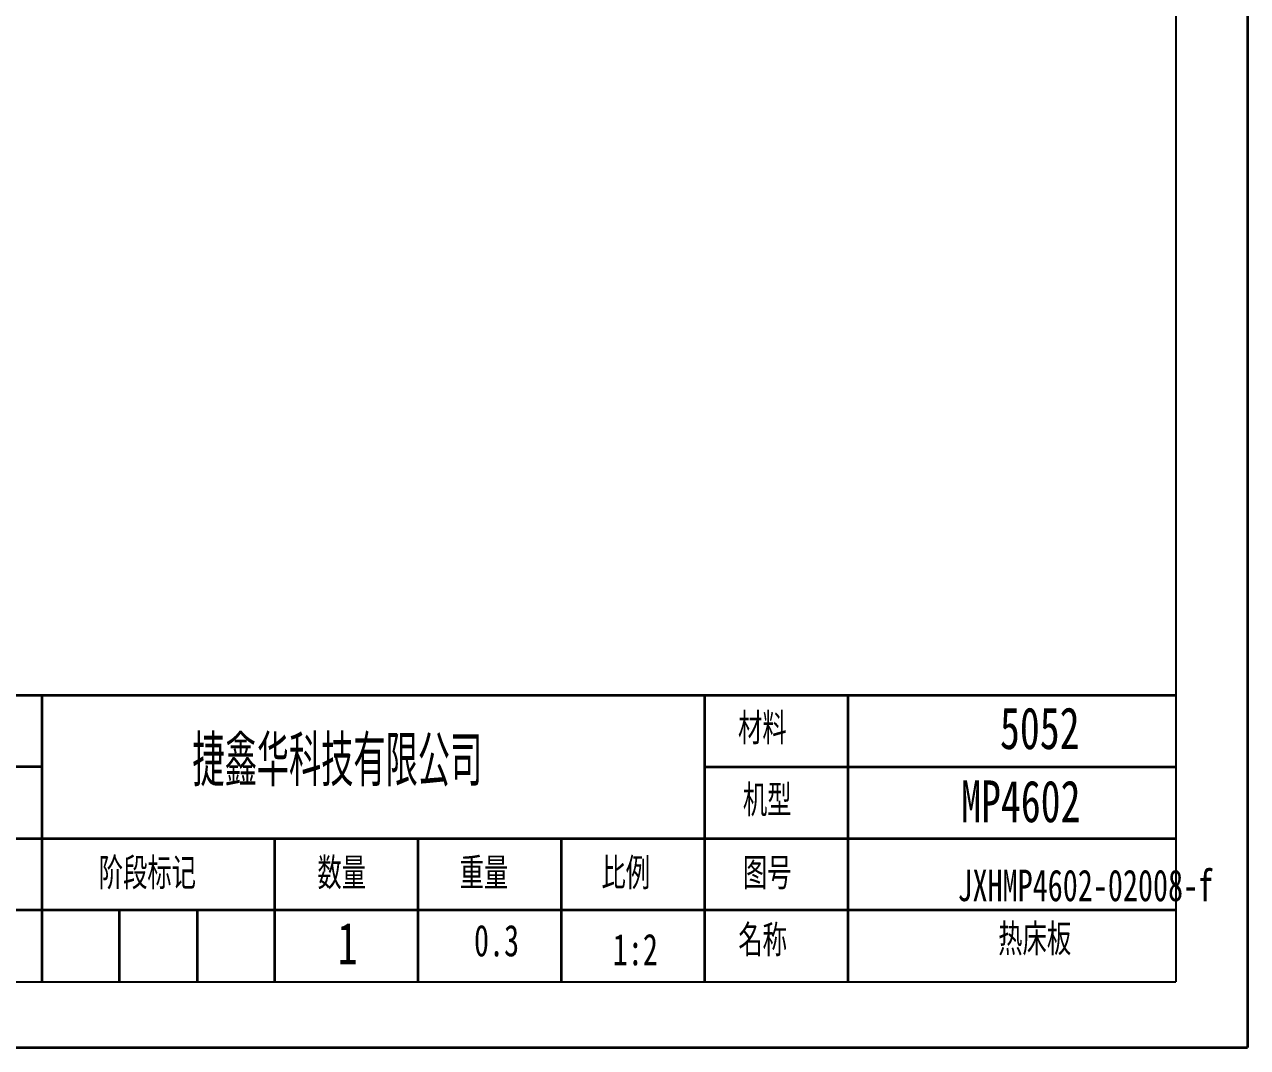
# Model space of a CAD drawing. Header units: millimetres. Extents: x 0 to 515, y -34 to 231.
# Drawn here: x 194.7 to 297.2, y 0 to 85.6 of the extents above; entities that cross this region are included whole.
import ezdxf

# ---------------------------------------------------------------- set-up
doc = ezdxf.new("R2010")
doc.units = ezdxf.units.MM
doc.layers.add('FORMAT', color=7, linetype='Continuous', lineweight=35)
doc.layers.add('轮廓实线层', color=7, linetype='Continuous')
doc.styles.add('SLDTEXTSTYLE0', font='TXT', dxfattribs={"width": 0.7, "bigfont": 'bigfont'})
doc.styles.add('SLDTEXTSTYLE1', font='TXT', dxfattribs={"width": 0.7})
doc.styles.add('SLDTEXTSTYLE2', font='TXT', dxfattribs={"width": 0.579353, "bigfont": 'bigfont'})

# ---------------------------------------------------------------- blocks, each defined once
blk = doc.blocks.new('SW_NOTE_0_17')
at = {"layer": 'FORMAT', "color": 0, "attachment_point": 2}
for s, insert, char_height, style in [('JXHMP4602-02008-f', (16.66, 3.41), 2.6458, 'SLDTEXTSTYLE1'), ('热床板', (12.42, -1.12), 2.646, 'SLDTEXTSTYLE0')]:
    blk.add_mtext(s, dxfattribs=dict(at, insert=insert, char_height=char_height, style=style))

msp = doc.modelspace()

# ---------------------------------------------------------------- linework, layer by layer
at = {"layer": 'FORMAT'}
for p, q in [((297.1856, 209.9508), (297.1856, -0.0492)), ((156.1856, 29.4508), (251.6856, 29.4508)), ((196.1856, 29.4508), (196.1856, 5.4508)), ((251.6856, 29.4508), (251.6856, 5.4508)), ((251.6856, 29.4508), (291.1856, 29.4508)), ((263.6856, 29.4508), (263.6856, 5.4508)), ((196.1856, 23.4508), (156.1856, 23.4508)), ((251.6856, 23.4508), (291.1856, 23.4508)), ((156.1856, 17.4508), (291.1856, 17.4508)), ((215.6856, 5.4508), (215.6856, 17.4508)), ((227.6856, 17.4508), (227.6856, 5.4508)), ((239.6856, 17.4508), (239.6856, 5.4508)), ((196.1856, 11.4508), (156.1856, 11.4508)), ((291.1856, 11.4508), (196.1856, 11.4508)), ((202.6856, 5.4508), (202.6856, 11.4508)), ((209.1856, 11.4508), (209.1856, 5.4508)), ((0.1856, -0.0492), (297.1856, -0.0492))]:
    msp.add_line(p, q, dxfattribs=at)
at = {"layer": '轮廓实线层'}
for p in [(291.1856, 205.4508), (14.1856, 5.4508)]:
    msp.add_line(p, (291.1856, 5.4508), dxfattribs=at)

# ---------------------------------------------------------------- block references
at = {"layer": 'FORMAT'}
msp.add_blockref('SW_NOTE_0_17', (266.9349, 11.441), dxfattribs=at)

# ---------------------------------------------------------------- texts
for s, insert, char_height, attachment_point, style in [('材料', (254.5004, 27.981), 2.64583, 1, 'SLDTEXTSTYLE0'), ('5052', (279.7793, 28.4412), 3.5, 2, 'SLDTEXTSTYLE1'), ('捷鑫华科技有限公司', (208.7875, 26.0649), 4.23333, 1, 'SLDTEXTSTYLE2'), ('机型', (254.9054, 21.9571), 2.64583, 1, 'SLDTEXTSTYLE0'), ('MP4602', (273.1884, 22.3202), 3.5, 1, 'SLDTEXTSTYLE1'), ('阶段标记', (200.9404, 15.8516), 2.64583, 1, 'SLDTEXTSTYLE0'), ('数量', (219.2615, 15.8516), 2.64583, 1, 'SLDTEXTSTYLE0'), ('重量', (231.1732, 15.8516), 2.64583, 1, 'SLDTEXTSTYLE0'), ('比例', (243.0584, 15.8516), 2.64583, 1, 'SLDTEXTSTYLE0'), ('图号', (254.9054, 15.8516), 2.64583, 1, 'SLDTEXTSTYLE0'), ('1', (220.958, 10.4198), 3.5, 1, 'SLDTEXTSTYLE1'), ('名称', (254.5224, 10.2316), 2.64583, 1, 'SLDTEXTSTYLE0'), ('0.3', (234.2685, 10.2316), 2.64583, 2, 'SLDTEXTSTYLE1'), ('1:2', (245.8983, 9.4834), 2.64583, 2, 'SLDTEXTSTYLE1')]:
    msp.add_mtext(s, dxfattribs=dict(at, insert=insert, char_height=char_height, attachment_point=attachment_point, style=style))

doc.saveas('drawing.dxf')
